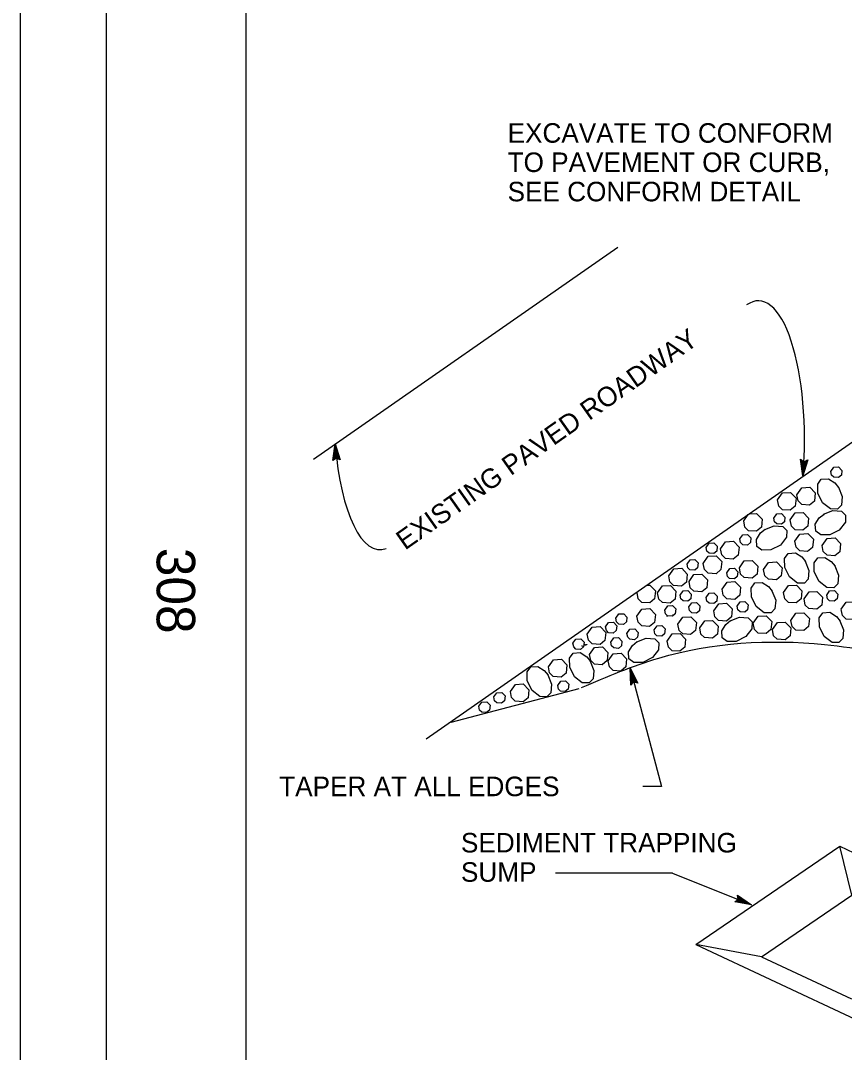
# Model space of a CAD drawing. Extents: x -894 to 866, y -476 to 714.
# Drawn here: x -894 to -599, y -43.1 to 326.6 of the extents above; entities that cross this region are included whole.
import ezdxf

# ---------------------------------------------------------------- set-up
doc = ezdxf.new("R2010")
doc.units = 0
for name, color, linetype in [('10 Sheet Format', 7, 'Continuous'), ('56 Stage 3 Anno', 7, 'Continuous'), ('57 Undefined', 7, 'Continuous'), ('60 Nongeo Data', 7, 'Continuous')]:
    doc.layers.add(name, color=color, linetype=linetype)

msp = doc.modelspace()

# ---------------------------------------------------------------- linework, layer by layer
at = {"layer": '10 Sheet Format'}
for p, q in [((-863.46, 668.96), (-863.46, -431.04)), ((-813.45, 643.96), (-813.45, -406.04))]:
    msp.add_line(p, q, dxfattribs=at)
for points in [[(-894.04, 713.56), (865.96, 713.56), (865.96, -476.44), (-894.04, -476.44)], [(-863.46, -431.04), (836.55, -431.04), (836.55, 668.96), (-863.46, 668.96)]]:
    msp.add_lwpolyline(points, close=True, dxfattribs=at)
at = {"layer": '56 Stage 3 Anno'}
for p, q in [((-782.24, 169), (-781.38, 174.99)), ((-781.38, 174.99), (-781.38, 174.99)), ((-781.38, 174.99), (-779.62, 169.2)), ((-781.9, 169.24), (-781.27, 173.63)), ((-781.57, 169.49), (-781.17, 172.27)), ((-781.27, 173.62), (-779.99, 169.4)), ((-781.24, 169.69), (-781.07, 170.92)), ((-781.17, 172.27), (-780.34, 169.55)), ((-781.07, 170.92), (-780.71, 169.75)), ((-780.98, 169.88), (-782.24, 169)), ((-782.24, 169), (-782.24, 169)), ((-779.62, 169.2), (-780.98, 169.88)), ((-779.62, 169.2), (-779.62, 169.2)), ((-613.87, 163.49), (-614.69, 169.48)), ((-614.69, 169.48), (-614.69, 169.48)), ((-614.69, 169.48), (-613.45, 168.59)), ((-613.76, 164.85), (-614.35, 169.22)), ((-613.64, 166.2), (-614.03, 169.02)), ((-612.07, 169.27), (-613.87, 163.49)), ((-612.44, 169.08), (-613.75, 164.84)), ((-613.53, 167.55), (-613.69, 168.76)), ((-612.81, 168.88), (-613.64, 166.2)), ((-613.16, 168.74), (-613.53, 167.55)), ((-613.45, 168.59), (-612.07, 169.27)), ((-612.07, 169.27), (-612.07, 169.27)), ((-613.87, 163.49), (-613.87, 163.49)), ((-675.79, 94.62), (-664.5, 52.23)), ((-675.55, 88.57), (-675.79, 94.62)), ((-675.79, 94.62), (-675.79, 94.62)), ((-675.79, 94.62), (-673.01, 89.25)), ((-675.26, 88.87), (-675.44, 93.31)), ((-675.44, 93.3), (-673.41, 89.38)), ((-674.48, 89.67), (-675.55, 88.57)), ((-674.98, 89.18), (-675.1, 91.99)), ((-675.1, 91.99), (-673.78, 89.46)), ((-674.7, 89.44), (-674.75, 90.68)), ((-674.75, 90.68), (-674.19, 89.59)), ((-673.01, 89.25), (-674.48, 89.67)), ((-673.01, 89.25), (-673.01, 89.25)), ((-675.55, 88.57), (-675.55, 88.57)), ((-664.5, 52.23), (-671.17, 52.23)), ((-660.55, 21.15), (-702.52, 21.15)), ((-660.55, 21.15), (-632.31, 9.85)), ((-638.28, 10.83), (-637.06, 11.75)), ((-634.83, 10.86), (-637.64, 11.32)), ((-637.06, 11.75), (-637.3, 13.26)), ((-637.3, 13.26), (-637.3, 13.26)), ((-637.3, 13.26), (-632.31, 9.85)), ((-636.1, 11.36), (-637.3, 11.56)), ((-637.23, 12.86), (-633.57, 10.35)), ((-637.15, 12.45), (-634.83, 10.86)), ((-637.12, 12.07), (-636.1, 11.36)), ((-632.31, 9.85), (-638.28, 10.83)), ((-638.28, 10.83), (-638.28, 10.83)), ((-633.58, 10.35), (-637.93, 11.07)), ((-632.31, 9.85), (-632.31, 9.85))]:
    msp.add_line(p, q, dxfattribs=at)
for centre, start_param, end_param in [((-631.12, 172.7), 4.548521, 6.530169), ((-764.03, 190.63), 1.876145, 3.275333)]:
    msp.add_ellipse(centre, major_axis=(1.45, 53.56), ratio=0.331, start_param=start_param, end_param=end_param, dxfattribs=at)
at = {"layer": '60 Nongeo Data'}
for p, q in [((-748.79, 69.25), (-471.58, 262.52)), ((-789.2, 169.53), (-680.21, 245.52)), ((-739.83, 75.31), (-693.98, 87.33)), ((-652.23, -4.38), (-600.65, 30.77)), ((-600.65, 30.77), (-543.59, 3.98)), ((-596.39, 13.2), (-600.65, 30.77)), ((-628.67, -8.8), (-596.39, 13.2)), ((-652.23, -4.38), (-595.17, -31.17)), ((-628.67, -8.8), (-652.23, -4.38)), ((-628.67, -8.8), (-596.43, -23.94))]:
    msp.add_line(p, q, dxfattribs=at)
for points in [[(-603.87, 165.11), (-602.8, 166.63), (-601.09, 166.73), (-599.9, 165.49), (-600.07, 163.77), (-601.13, 162.89), (-602.81, 163.01), (-603.61, 163.78), (-603.87, 165.1)], [(-616.05, 156.73), (-614.27, 159.27), (-611.42, 159.43), (-609.44, 157.38), (-609.72, 154.5), (-611.48, 153.04), (-614.29, 153.24), (-615.62, 154.53), (-616.05, 156.73)], [(-601.17, 159.45), (-599.85, 156.11), (-600.11, 153.05), (-601.5, 151.59), (-603.98, 151.64), (-606.81, 153.85), (-608.52, 157.26), (-608.57, 160.48), (-607.29, 162.3), (-604.72, 162.47), (-602.43, 161), (-601.09, 159.31)], [(-622.96, 154.87), (-621.18, 157.41), (-618.33, 157.57), (-616.35, 155.52), (-616.64, 152.64), (-618.4, 151.18), (-621.21, 151.38), (-622.53, 152.66), (-622.96, 154.87)], [(-633.14, 149.88), (-630.46, 150.04), (-628.48, 147.98), (-628.77, 145.11), (-630.52, 143.65), (-633.34, 143.85), (-634.66, 145.13), (-635.09, 147.34)], [(-635.09, 147.34), (-633.45, 149.66)], [(-633.45, 149.66), (-633.45, 149.66)], [(-624.27, 148.38), (-623.2, 149.9), (-621.49, 150), (-620.3, 148.77), (-620.47, 147.04), (-621.53, 146.17), (-623.22, 146.29), (-624.01, 147.06), (-624.27, 148.38)], [(-618.42, 147.72), (-616.64, 150.26), (-613.79, 150.42), (-611.82, 148.37), (-612.1, 145.49), (-613.86, 144.03), (-616.67, 144.23), (-617.99, 145.52), (-618.42, 147.72)], [(-606.46, 149.75), (-603.12, 151.07), (-600.06, 150.81), (-598.6, 149.42), (-598.65, 146.94), (-600.86, 144.11), (-604.27, 142.4), (-607.49, 142.35), (-609.31, 143.64), (-609.48, 146.2), (-608.01, 148.49), (-606.32, 149.84)], [(-627.53, 144.32), (-624.19, 145.64), (-621.13, 145.37), (-619.67, 143.99), (-619.72, 141.5), (-621.93, 138.68), (-625.35, 136.97), (-628.57, 136.91), (-630.38, 138.2), (-630.55, 140.76), (-629.08, 143.06), (-627.4, 144.4)], [(-636.45, 140.91), (-635.38, 142.44), (-633.67, 142.53), (-632.48, 141.3), (-632.66, 139.58), (-633.71, 138.7), (-635.4, 138.82), (-636.19, 139.59), (-636.45, 140.91)], [(-616.75, 140.13), (-614.96, 142.67), (-612.12, 142.83), (-610.14, 140.78), (-610.42, 137.9), (-612.18, 136.44), (-614.99, 136.64), (-616.32, 137.92), (-616.75, 140.13)], [(-607, 138.58), (-605.21, 141.11), (-602.37, 141.27), (-600.39, 139.22), (-600.68, 136.35), (-602.43, 134.88), (-605.24, 135.09), (-606.57, 136.37), (-607, 138.57)], [(-648.55, 137.9), (-647.48, 139.42), (-645.77, 139.51), (-644.58, 138.28), (-644.76, 136.56), (-645.81, 135.68), (-647.5, 135.8), (-648.29, 136.57), (-648.55, 137.89)], [(-643.37, 137.37), (-641.58, 139.91), (-638.74, 140.07), (-636.76, 138.02), (-637.04, 135.14), (-638.8, 133.68), (-641.61, 133.89), (-642.94, 135.17), (-643.37, 137.37)], [(-655.38, 131.92), (-654.31, 133.44), (-652.6, 133.54), (-651.41, 132.31), (-651.58, 130.58), (-652.64, 129.7), (-654.33, 129.83), (-655.12, 130.59), (-655.38, 131.92)], [(-649.55, 132.14), (-647.77, 134.68), (-644.92, 134.84), (-642.94, 132.79), (-643.23, 129.91), (-644.99, 128.45), (-647.8, 128.66), (-649.12, 129.94), (-649.55, 132.14)], [(-636.64, 130.54), (-634.86, 133.08), (-632.01, 133.24), (-630.03, 131.19), (-630.32, 128.31), (-632.08, 126.85), (-634.89, 127.05), (-636.21, 128.34), (-636.64, 130.54)], [(-613.04, 132.9), (-611.71, 129.57), (-611.98, 126.5), (-613.36, 125.05), (-615.85, 125.09), (-618.68, 127.3), (-620.38, 130.72), (-620.44, 133.94), (-619.15, 135.75), (-616.59, 135.92), (-614.29, 134.45), (-612.95, 132.77)], [(-602.46, 131.28), (-601.14, 127.95), (-601.41, 124.88), (-602.79, 123.43), (-605.28, 123.47), (-608.1, 125.68), (-609.81, 129.1), (-609.87, 132.32), (-608.58, 134.13), (-606.02, 134.3), (-603.72, 132.83), (-602.38, 131.15)], [(-661.93, 127.69), (-660.14, 130.23), (-657.3, 130.39), (-655.32, 128.34), (-655.61, 125.47), (-657.36, 124), (-660.18, 124.21), (-661.5, 125.49), (-661.93, 127.69)], [(-641.18, 128.77), (-640.11, 130.29), (-638.4, 130.39), (-637.21, 129.16), (-637.39, 127.43), (-638.44, 126.56), (-640.13, 126.68), (-640.92, 127.45), (-641.18, 128.77)], [(-627.96, 129.95), (-626.17, 132.48), (-623.33, 132.65), (-621.35, 130.59), (-621.63, 127.72), (-623.39, 126.26), (-626.2, 126.46), (-627.53, 127.74), (-627.96, 129.95)], [(-654.67, 125.63), (-652.89, 128.17), (-650.04, 128.33), (-648.06, 126.28), (-648.35, 123.4), (-650.11, 121.94), (-652.92, 122.15), (-654.24, 123.43), (-654.67, 125.63)], [(-669.82, 124.31), (-668.68, 124.38), (-666.7, 122.33), (-666.98, 119.45), (-668.74, 117.99), (-671.55, 118.19), (-672.87, 119.47), (-673.3, 121.68)], [(-665.97, 121.57), (-664.19, 124.11), (-661.34, 124.27), (-659.36, 122.22), (-659.65, 119.34), (-661.41, 117.88), (-664.22, 118.08), (-665.54, 119.36), (-665.97, 121.57)], [(-657.86, 120.79), (-656.79, 122.31), (-655.08, 122.41), (-653.89, 121.17), (-654.06, 119.45), (-655.12, 118.57), (-656.8, 118.69), (-657.6, 119.46), (-657.86, 120.79)], [(-642.84, 122.94), (-641.06, 125.47), (-638.21, 125.63), (-636.23, 123.58), (-636.52, 120.71), (-638.28, 119.24), (-641.09, 119.45), (-642.41, 120.73), (-642.84, 122.93)], [(-624.96, 122.29), (-623.63, 118.96), (-623.9, 115.89), (-625.28, 114.44), (-627.77, 114.48), (-630.6, 116.69), (-632.3, 120.11), (-632.36, 123.33), (-631.07, 125.14), (-628.51, 125.31), (-626.21, 123.84), (-624.87, 122.16)], [(-620.82, 121.68), (-619.04, 124.21), (-616.19, 124.38), (-614.21, 122.33), (-614.5, 119.45), (-616.26, 117.99), (-619.07, 118.19), (-620.39, 119.47), (-620.82, 121.68)], [(-613.48, 119.43), (-611.7, 121.97), (-608.85, 122.13), (-606.87, 120.08), (-607.16, 117.2), (-608.92, 115.74), (-611.73, 115.95), (-613.05, 117.23), (-613.48, 119.43)], [(-605.37, 120.79), (-604.3, 122.31), (-602.59, 122.41), (-601.4, 121.17), (-601.58, 119.45), (-602.63, 118.57), (-604.32, 118.69), (-605.11, 119.46), (-605.37, 120.79)], [(-648.55, 119.97), (-647.48, 121.49), (-645.77, 121.59), (-644.58, 120.35), (-644.76, 118.63), (-645.81, 117.75), (-647.5, 117.87), (-648.29, 118.64), (-648.55, 119.96)], [(-637.46, 116.85), (-636.39, 118.37), (-634.68, 118.47), (-633.5, 117.24), (-633.67, 115.51), (-634.72, 114.64), (-636.41, 114.76), (-637.21, 115.53), (-637.46, 116.85)], [(-600.19, 115.69), (-598.41, 118.22), (-595.56, 118.38), (-593.58, 116.33), (-593.87, 113.46), (-595.62, 111.99), (-598.44, 112.2), (-599.76, 113.48), (-600.19, 115.68)], [(-673.34, 113.24), (-671.56, 115.77), (-668.71, 115.94), (-666.73, 113.89), (-667.02, 111.01), (-668.78, 109.55), (-671.59, 109.75), (-672.91, 111.03), (-673.34, 113.24)], [(-663.38, 115.43), (-662.3, 116.96), (-660.6, 117.05), (-659.41, 115.82), (-659.58, 114.1), (-660.64, 113.22), (-662.32, 113.34), (-663.12, 114.11), (-663.37, 115.43)], [(-654.73, 116.54), (-653.66, 118.06), (-651.96, 118.16), (-650.77, 116.93), (-650.94, 115.2), (-652, 114.32), (-653.68, 114.45), (-654.48, 115.22), (-654.73, 116.54)], [(-645.83, 115.16), (-644.05, 117.7), (-641.2, 117.86), (-639.22, 115.81), (-639.51, 112.94), (-641.27, 111.47), (-644.08, 111.68), (-645.4, 112.96), (-645.83, 115.16)], [(-600.64, 111.61), (-599.32, 108.28), (-599.58, 105.21), (-600.97, 103.76), (-603.46, 103.8), (-606.28, 106.01), (-607.99, 109.43), (-608.05, 112.65), (-606.76, 114.46), (-604.19, 114.63), (-601.9, 113.16), (-600.56, 111.48)], [(-684.53, 109.41), (-683.46, 110.94), (-681.75, 111.03), (-680.57, 109.8), (-680.74, 108.08), (-681.79, 107.2), (-683.48, 107.32), (-684.27, 108.09), (-684.53, 109.41)], [(-680.85, 112.51), (-679.78, 114.03), (-678.07, 114.13), (-676.89, 112.9), (-677.06, 111.17), (-678.11, 110.29), (-679.8, 110.41), (-680.59, 111.18), (-680.85, 112.51)], [(-662.39, 113.03), (-662.44, 113.31)], [(-660.57, 113.55), (-660.43, 113.66)], [(-658.66, 110.33), (-656.87, 112.87), (-654.03, 113.03), (-652.05, 110.98), (-652.33, 108.1), (-654.09, 106.64), (-656.9, 106.85), (-658.23, 108.13), (-658.65, 110.33)], [(-650.84, 109.04), (-649.06, 111.57), (-646.21, 111.73), (-644.23, 109.68), (-644.52, 106.81), (-646.28, 105.34), (-649.09, 105.55), (-650.41, 106.83), (-650.84, 109.04)], [(-639.93, 111.56), (-636.6, 112.88), (-633.53, 112.61), (-632.08, 111.23), (-632.12, 108.74), (-634.33, 105.91), (-637.75, 104.21), (-640.97, 104.15), (-642.78, 105.44), (-642.95, 108), (-641.48, 110.3), (-639.8, 111.64)], [(-631.67, 110.69), (-629.88, 113.22), (-627.04, 113.39), (-625.06, 111.33), (-625.34, 108.46), (-627.1, 106.99), (-629.91, 107.2), (-631.24, 108.48), (-631.67, 110.69)], [(-624.82, 108.44), (-623.03, 110.98), (-620.19, 111.14), (-618.21, 109.09), (-618.49, 106.21), (-620.25, 104.75), (-623.06, 104.95), (-624.39, 106.23), (-624.82, 108.44)], [(-618.15, 111.74), (-616.37, 114.28), (-613.52, 114.44), (-611.54, 112.39), (-611.83, 109.52), (-613.59, 108.05), (-616.4, 108.26), (-617.72, 109.54), (-618.15, 111.74)], [(-691.11, 106.78), (-689.33, 109.32), (-686.48, 109.48), (-684.5, 107.43), (-684.79, 104.55), (-686.55, 103.09), (-689.36, 103.29), (-690.68, 104.58), (-691.11, 106.78)], [(-676.89, 107.03), (-675.82, 108.55), (-674.11, 108.65), (-672.92, 107.41), (-673.1, 105.69), (-674.15, 104.81), (-675.84, 104.94), (-676.63, 105.7), (-676.89, 107.03)], [(-667.2, 108.29), (-666.13, 109.81), (-664.42, 109.91), (-663.23, 108.67), (-663.4, 106.95), (-664.46, 106.07), (-666.15, 106.19), (-666.94, 106.96), (-667.2, 108.29)], [(-696.24, 103.52), (-695.17, 105.05), (-693.46, 105.14), (-692.27, 103.91), (-692.45, 102.19), (-693.5, 101.31), (-695.19, 101.43), (-695.98, 102.2), (-696.24, 103.52)], [(-682.65, 103.93), (-681.58, 105.45), (-679.87, 105.55), (-678.69, 104.32), (-678.86, 102.59), (-679.91, 101.71), (-681.6, 101.84), (-682.39, 102.61), (-682.65, 103.93)], [(-673.36, 104.02), (-670.02, 105.35), (-666.96, 105.08), (-665.5, 103.7), (-665.55, 101.21), (-667.76, 98.38), (-671.17, 96.68), (-674.39, 96.62), (-676.2, 97.91), (-676.38, 100.47), (-674.91, 102.77), (-673.22, 104.11)], [(-662.49, 104.33), (-660.7, 106.87), (-657.86, 107.03), (-655.88, 104.98), (-656.16, 102.1), (-657.92, 100.64), (-660.73, 100.84), (-662.06, 102.12), (-662.48, 104.33)], [(-690.06, 97.15), (-688.74, 93.82), (-689, 90.75), (-690.39, 89.3), (-692.88, 89.34), (-695.7, 91.55), (-697.41, 94.97), (-697.47, 98.19), (-696.18, 100), (-693.61, 100.17), (-691.32, 98.7), (-689.98, 97.02)], [(-692.83, 102.39), (-692.93, 102.5), (-692.98, 102.72)], [(-691.93, 102.72), (-691.7, 103.03), (-691.23, 103.06), (-691.16, 102.99)], [(-690.32, 99.53), (-688.54, 102.06), (-685.69, 102.23), (-683.71, 100.17), (-684, 97.3), (-685.76, 95.83), (-688.57, 96.04), (-689.89, 97.32), (-690.32, 99.53)], [(-683.64, 97.25), (-681.85, 99.79), (-679.01, 99.95), (-677.03, 97.9), (-677.31, 95.03), (-679.07, 93.56), (-681.88, 93.77), (-683.2, 95.05), (-683.63, 97.25)], [(-705.03, 95.1), (-703.24, 97.63), (-700.4, 97.8), (-698.42, 95.74), (-698.7, 92.87), (-700.46, 91.4), (-703.27, 91.61), (-704.59, 92.89), (-705.02, 95.1)], [(-705.26, 92.22), (-703.93, 88.88), (-704.2, 85.82), (-705.58, 84.36), (-708.07, 84.41), (-710.9, 86.61), (-712.6, 90.03), (-712.66, 93.25), (-711.37, 95.06), (-708.81, 95.23), (-706.52, 93.76), (-705.17, 92.08)], [(-718.66, 86.24), (-716.87, 88.78), (-714.03, 88.94), (-712.05, 86.89), (-712.33, 84.01), (-714.09, 82.55), (-716.9, 82.75), (-718.23, 84.04), (-718.65, 86.24)], [(-701.7, 88.44), (-700.63, 89.97), (-698.93, 90.06), (-697.74, 88.83), (-697.91, 87.11), (-698.97, 86.23), (-700.65, 86.35), (-701.45, 87.12), (-701.7, 88.44)], [(-724.54, 84.28), (-723.47, 85.8), (-721.76, 85.9), (-720.57, 84.67), (-720.74, 82.94), (-721.8, 82.06), (-723.48, 82.18), (-724.28, 82.95), (-724.53, 84.28)], [(-729.91, 80.93), (-728.84, 82.45), (-727.13, 82.55), (-725.94, 81.32), (-726.11, 79.59), (-727.17, 78.72), (-728.86, 78.84), (-729.65, 79.61), (-729.91, 80.93)]]:
    msp.add_lwpolyline(points, dxfattribs=at)
msp.add_spline([(-693.15, 87.65), (-665.47, 98.23), (-606.17, 103.1), (-570.33, 96.49), (-415.34, 27.43)], degree=3, dxfattribs=at)

# ---------------------------------------------------------------- texts
at = {"layer": '10 Sheet Format'}
msp.add_text('308', height=13.779, rotation=270, dxfattribs=at).set_placement((-845.33, 137.73))
at = {"layer": '57 Undefined'}
for s, p in [('EXCAVATE TO CONFORM', (-719.64, 282.89)), ('TO PAVEMENT OR CURB,', (-719.64, 272.39)), ('SEE CONFORM DETAIL', (-719.64, 261.89)), ('TAPER AT ALL EDGES', (-801.44, 48.73)), ('SEDIMENT TRAPPING', (-736.35, 28.56)), ('SUMP', (-736.35, 18.06))]:
    msp.add_text(s, height=7, dxfattribs=at).set_placement(p)
msp.add_text('EXISTING PAVED ROADWAY', height=7, rotation=35.1601, dxfattribs=at).set_placement((-756.37, 136.71))

doc.saveas('drawing.dxf')
